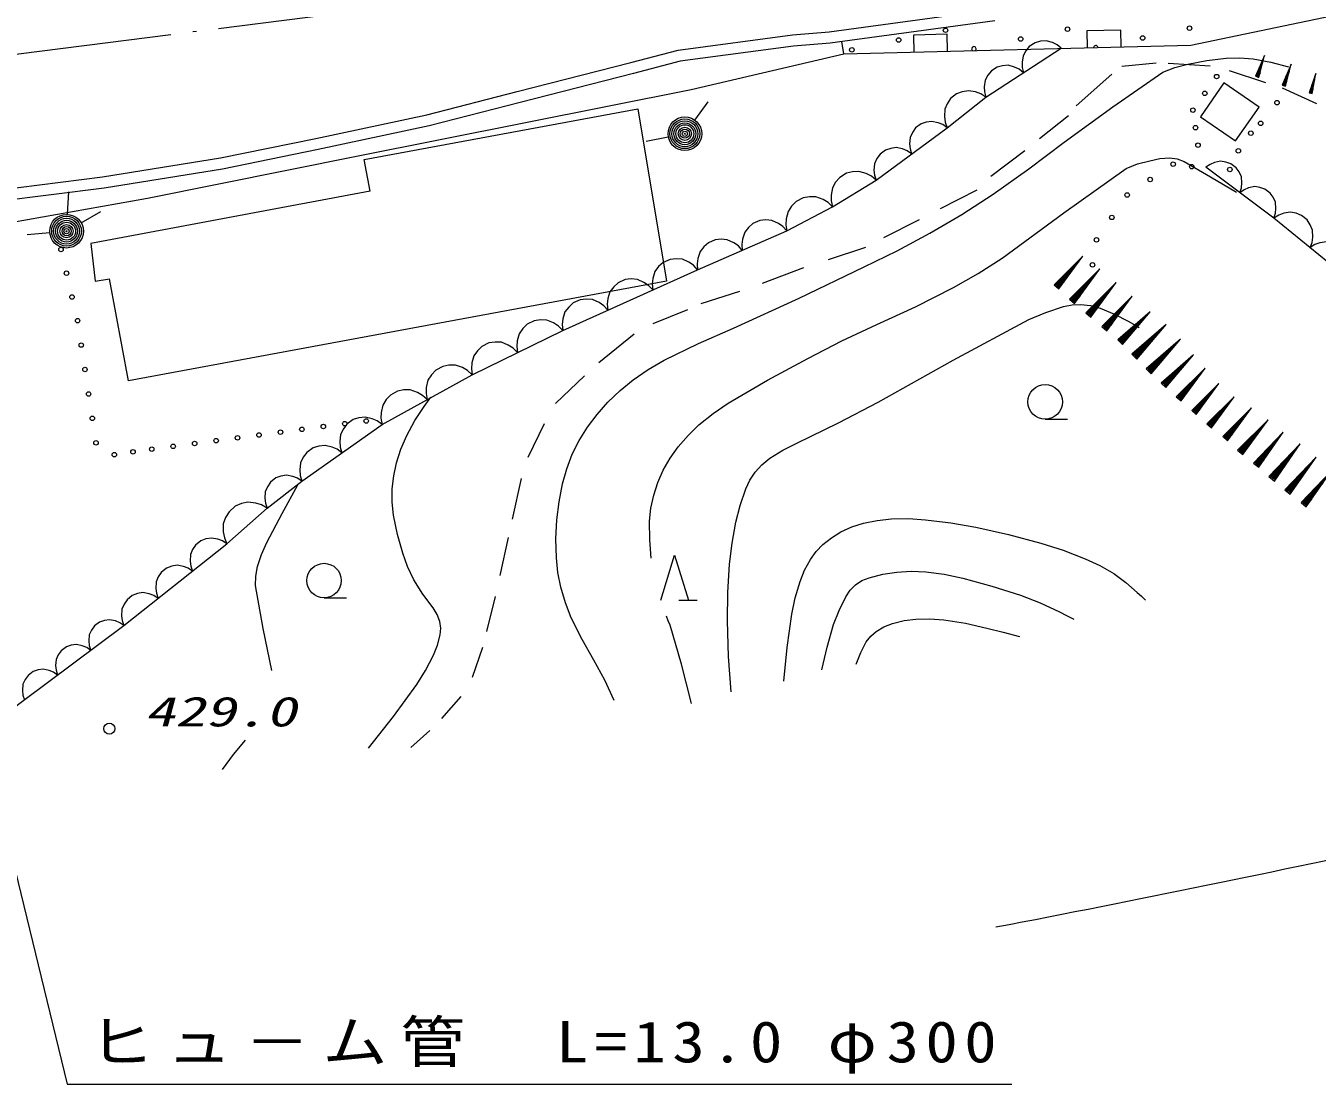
# Model space of a CAD drawing. Units: millimetres, scale not verified. Extents: x -25524 to 614476, y -203743 to 156257.
# Drawn here: x 425821 to 483074, y 17090 to 64012 of the extents above; entities that cross this region are included whole.
import ezdxf
from ezdxf.enums import TextEntityAlignment as Align

# ---------------------------------------------------------------- set-up
doc = ezdxf.new("R2010")
doc.units = ezdxf.units.MM
doc.header["$LTSCALE"] = 1000
doc.linetypes.add('USER1', pattern=[10, 7.868852, -0.983607, 0.163934, -0.983607])
for name, color, linetype, lineweight in [('S-BGD', 1, 'Continuous', 13), ('S-BGD-HTXT', 6, 'Continuous', 13), ('S-BMK', 3, 'USER1', 13)]:
    doc.layers.add(name, color=color, linetype=linetype, lineweight=lineweight)
doc.styles.add('ＭＳ ゴシック', font='')
doc.styles.get('ＭＳ ゴシック').set_extended_font_data('MS Gothic')

# ---------------------------------------------------------------- blocks, each defined once
blk = doc.blocks.new('BUHIN248')
at = {"layer": 'S-BGD'}
blk.add_circle((0, 0), 99.5, dxfattribs=at)
blk = doc.blocks.new('BUHIN253')
at = {"layer": 'S-BGD'}
blk.add_circle((0, 0), 99.5, dxfattribs=at)
blk = doc.blocks.new('BUHIN255')
at = {"layer": 'S-BGD'}
blk.add_circle((0, 0), 99.5, dxfattribs=at)
blk = doc.blocks.new('BUHIN261')
at = {"layer": 'S-BGD'}
blk.add_circle((0, 0), 99.5, dxfattribs=at)
blk = doc.blocks.new('BUHIN601')
at = {"layer": 'S-BGD'}
for p, q in [((-581, -709), (485, 592)), ((181, 281), (-610, -685)), ((240, 233), (-552, -733)), ((-431, -353), (-666, -640)), ((-632, -667), (-124, -46)), ((-522, -757), (-13, -136)), ((-258, -495), (-493, -781))]:
    blk.add_line(p, q, dxfattribs=at)
blk.add_lwpolyline([(-488, -828), (602, 735), (-716, -642)], close=True, dxfattribs=at)
blk = doc.blocks.new('BUHIN602')
at = {"layer": 'S-BGD'}
for p, q in [((-612, -746), (510, 623)), ((191, 296), (-643, -721)), ((253, 245), (-581, -772)), ((-453, -372), (-701, -674)), ((-666, -702), (-130, -48)), ((-550, -797), (-14, -144)), ((-272, -521), (-519, -822))]:
    blk.add_line(p, q, dxfattribs=at)
blk.add_lwpolyline([(-514, -872), (634, 774), (-754, -675)], close=True, dxfattribs=at)
blk = doc.blocks.new('BUHIN604')
at = {"layer": 'S-BGD'}
for p, q in [((178, 262), (-594, -635)), ((-566, -658), (472, 549)), ((233, 215), (-539, -682)), ((-416, -325), (-645, -591)), ((-614, -617), (-118, -41)), ((-512, -705), (-16, -129)), ((-256, -463), (-484, -729))]:
    blk.add_line(p, q, dxfattribs=at)
blk.add_lwpolyline([(-481, -773), (587, 682), (-693, -591)], close=True, dxfattribs=at)
blk = doc.blocks.new('BUHIN605')
at = {"layer": 'S-BGD'}
for p, q in [((168, 248), (-561, -600)), ((-535, -622), (446, 519)), ((220, 203), (-509, -644)), ((-393, -307), (-609, -558)), ((-580, -583), (-112, -39)), ((-483, -666), (-15, -122)), ((-241, -437), (-458, -688))]:
    blk.add_line(p, q, dxfattribs=at)
blk.add_lwpolyline([(-454, -730), (554, 644), (-654, -559)], close=True, dxfattribs=at)
blk = doc.blocks.new('BUHIN606')
at = {"layer": 'S-BGD'}
for p, q in [((206, 264), (-670, -627)), ((-642, -654), (536, 546)), ((260, 211), (-615, -681)), ((-461, -313), (-720, -577)), ((-690, -607), (-127, -35)), ((-588, -707), (-26, -135)), ((-301, -470), (-561, -734))]:
    blk.add_line(p, q, dxfattribs=at)
blk.add_lwpolyline([(-561, -781), (666, 678), (-771, -575)], close=True, dxfattribs=at)
blk = doc.blocks.new('BUHIN607')
at = {"layer": 'S-BGD'}
for p, q in [((-676, -688), (564, 574)), ((217, 278), (-705, -660)), ((274, 222), (-648, -716)), ((-485, -330), (-758, -608)), ((-726, -639), (-134, -37)), ((-619, -744), (-27, -142)), ((-317, -494), (-591, -773))]:
    blk.add_line(p, q, dxfattribs=at)
blk.add_lwpolyline([(-590, -822), (701, 713), (-811, -605)], close=True, dxfattribs=at)
blk = doc.blocks.new('BUHIN608')
at = {"layer": 'S-BGD'}
for p, q in [((-596, -696), (497, 581)), ((187, 277), (-625, -672)), ((245, 228), (-567, -721)), ((-438, -344), (-679, -625)), ((-647, -653), (-125, -43)), ((-538, -746), (-16, -136)), ((-269, -489), (-510, -771))]:
    blk.add_line(p, q, dxfattribs=at)
blk.add_lwpolyline([(-506, -817), (618, 722), (-730, -626)], close=True, dxfattribs=at)
blk = doc.blocks.new('BUHIN618')
at = {"layer": 'S-BGD'}
for p, q in [((22, 157), (-125, -416)), ((-108, -421), (90, 351)), ((56, 148), (-90, -425)), ((-114, -238), (-158, -408)), ((-138, -413), (-44, -45)), ((-73, -430), (22, -61)), ((-12, -264), (-55, -434))]:
    blk.add_line(p, q, dxfattribs=at)
blk.add_lwpolyline([(-44, -453), (111, 436), (-179, -419)], close=True, dxfattribs=at)
blk = doc.blocks.new('BUHIN619')
at = {"layer": 'S-BGD'}
for p, q in [((37, 172), (-173, -451)), ((-154, -457), (129, 381)), ((75, 159), (-135, -464)), ((-146, -254), (-209, -439)), ((-187, -446), (-52, -46)), ((-116, -470), (19, -70)), ((-35, -292), (-97, -476))]:
    blk.add_line(p, q, dxfattribs=at)
blk.add_lwpolyline([(-86, -499), (160, 474), (-233, -449)], close=True, dxfattribs=at)
blk = doc.blocks.new('BUHIN773')
at = {"layer": 'S-BGD'}
blk.add_lwpolyline([(736, 548), (555, 676), (359, 754), (95, 809), (-132, 777), (-346, 703), (-574, 533), (-706, 349), (-802, 140), (-825, -128), (-803, -335), (-736, -548)], dxfattribs=at)
blk = doc.blocks.new('BUHIN774')
at = {"layer": 'S-BGD'}
blk.add_lwpolyline([(760, 605), (564, 735), (355, 810), (73, 859), (-167, 818), (-391, 732), (-626, 545), (-759, 345), (-854, 121), (-869, -164), (-839, -382), (-760, -605)], dxfattribs=at)
blk = doc.blocks.new('BUHIN777')
at = {"layer": 'S-BGD'}
blk.add_lwpolyline([(888, 628), (677, 785), (448, 883), (137, 956), (-134, 924), (-390, 843), (-665, 648), (-827, 434), (-947, 190), (-982, -128), (-961, -373), (-888, -628)], dxfattribs=at)
blk = doc.blocks.new('BUHIN778')
at = {"layer": 'S-BGD'}
blk.add_lwpolyline([(999, 551), (798, 739), (570, 868), (254, 981), (-32, 979), (-308, 925), (-618, 754), (-811, 550), (-965, 309), (-1039, -19), (-1046, -277), (-999, -551)], dxfattribs=at)
blk = doc.blocks.new('BUHIN779')
at = {"layer": 'S-BGD'}
blk.add_lwpolyline([(1004, 492), (815, 686), (599, 822), (295, 947), (15, 960), (-258, 919), (-569, 767), (-768, 576), (-929, 347), (-1017, 31), (-1037, -222), (-1004, -492)], dxfattribs=at)
blk = doc.blocks.new('BUHIN780')
at = {"layer": 'S-BGD'}
blk.add_lwpolyline([(997, 448), (819, 644), (612, 785), (319, 917), (46, 938), (-222, 907), (-531, 768), (-732, 588), (-897, 370), (-993, 63), (-1020, -183), (-997, -448)], dxfattribs=at)
blk = doc.blocks.new('BUHIN781')
at = {"layer": 'S-BGD'}
blk.add_lwpolyline([(989, 430), (816, 625), (613, 766), (326, 900), (57, 924), (-208, 897), (-514, 764), (-714, 589), (-880, 376), (-979, 74), (-1009, -168), (-989, -430)], dxfattribs=at)
blk = doc.blocks.new('BUHIN784')
at = {"layer": 'S-BGD'}
blk.add_lwpolyline([(788, 582), (595, 720), (387, 804), (105, 863), (-138, 830), (-367, 752), (-611, 572), (-753, 376), (-856, 153), (-882, -134), (-859, -354), (-788, -582)], dxfattribs=at)
blk = doc.blocks.new('BUHIN786')
at = {"layer": 'S-BGD'}
blk.add_lwpolyline([(838, 542), (651, 694), (444, 793), (162, 871), (-88, 853), (-325, 788), (-585, 620), (-741, 430), (-861, 210), (-905, -80), (-896, -306), (-838, -542)], dxfattribs=at)
blk = doc.blocks.new('BUHIN791')
at = {"layer": 'S-BGD'}
blk.add_lwpolyline([(801, -655), (891, -422), (923, -187), (911, 117), (813, 357), (674, 571), (426, 774), (189, 868), (-66, 916), (-366, 868), (-586, 787), (-801, 655)], dxfattribs=at)
blk = doc.blocks.new('BUHIN792')
at = {"layer": 'S-BGD'}
blk.add_lwpolyline([(754, -562), (827, -347), (846, -132), (823, 143), (724, 358), (589, 546), (356, 721), (136, 796), (-97, 830), (-368, 773), (-565, 691), (-754, 562)], dxfattribs=at)
blk = doc.blocks.new('BUHIN795')
at = {"layer": 'S-BGD'}
for radius in [746, 660, 574, 484, 398, 292, 202, 116, 22.5]:
    blk.add_circle((0, 0), radius, dxfattribs=at)
blk = doc.blocks.new('BUHIN801')
at = {"layer": 'S-BGD'}
blk.add_line((0, -765), (995, -765), dxfattribs=at)
blk.add_circle((0, 0), 765, dxfattribs=at)
blk = doc.blocks.new('BUHIN803')
at = {"layer": 'S-BGD'}
blk.add_circle((0, 0), 249, dxfattribs=at)
blk = doc.blocks.new('BUHIN838')
at = {"layer": 'S-BGD'}
blk.add_lwpolyline([(750, 19), (731, 768), (-768, 731), (-750, -19)], dxfattribs=at)
blk = doc.blocks.new('BUHIN839')
at = {"layer": 'S-BGD'}
blk.add_line((195, -995), (995, -995), dxfattribs=at)
blk.add_lwpolyline([(-610, -995), (0, 1000), (610, -995)], dxfattribs=at)

msp = doc.modelspace()

# ---------------------------------------------------------------- linework, layer by layer
at = {"layer": 'S-BGD'}
for p, q in [((477479, 63154), (496991, 67225)), ((461435, 63741), (468720, 64735)), ((468787, 64240), (461476, 63242)), ((454743, 62938), (459810, 63607)), ((459810, 63607), (461435, 63741)), ((459863, 63110), (454839, 62446)), ((461476, 63242), (459863, 63110)), ((462095, 62774), (462002, 63314)), ((462095, 62774), (477479, 63154)), ((468378, 60849), (471731, 63017)), ((452639, 62383), (454743, 62938)), ((454839, 62446), (452763, 61899)), ((455326, 61187), (462095, 62774)), ((447611, 61100), (452639, 62383)), ((452763, 61899), (447735, 60616)), ((473970, 61868), (472390, 60466)), ((475929, 62358), (474416, 62202)), ((478333, 62224), (476463, 62335)), ((480796, 61490), (479194, 62024)), ((478937, 61483), (477902, 59980)), ((480495, 60410), (478937, 61483)), ((440558, 58247), (455326, 61187)), ((443595, 60068), (447611, 61100)), ((466669, 59494), (468378, 60849)), ((483066, 60555), (481530, 61245)), ((440820, 58081), (452958, 60334)), ((447735, 60616), (443710, 59581)), ((452958, 60334), (454219, 52695)), ((455483, 59833), (456073, 60640)), ((479460, 58907), (480495, 60410)), ((438682, 59016), (443595, 60068)), ((443710, 59581), (438781, 58526)), ((472056, 60021), (470766, 58997)), ((477902, 59980), (479460, 58907)), ((434456, 58156), (438682, 59016)), ((454305, 59078), (453325, 58880)), ((463517, 57165), (466669, 59494)), ((438781, 58526), (434545, 57664)), ((470120, 58463), (468607, 57328)), ((429217, 57314), (434456, 58156)), ((431219, 56374), (440558, 58247)), ((441081, 56677), (440820, 58081)), ((424532, 56722), (429217, 57314)), ((434545, 57664), (429288, 56819)), ((481155, 55490), (478138, 57739)), ((429288, 56819), (424587, 56225)), ((461590, 55981), (463517, 57165)), ((467984, 56727), (466359, 55904)), ((415970, 53655), (431219, 56374)), ((427668, 55657), (427723, 56655)), ((441081, 56677), (428697, 54359)), ((428277, 55281), (429145, 55778)), ((459563, 54917), (461590, 55981)), ((465426, 55418), (463840, 54607)), ((484358, 52869), (481155, 55490)), ((426880, 54838), (425884, 54744)), ((455607, 53199), (459563, 54917)), ((428697, 54359), (428897, 52692)), ((463047, 54184), (461391, 53638)), ((460298, 53286), (458466, 52581)), ((472283, 53383), (471513, 52484)), ((471541, 52461), (472576, 53671)), ((472337, 53336), (471568, 52437)), ((428897, 52692), (429535, 52796)), ((430375, 48269), (429535, 52796)), ((454219, 52695), (430375, 48269)), ((449625, 50509), (455607, 53199)), ((471690, 52795), (471462, 52528)), ((471493, 52502), (471987, 53080)), ((471595, 52414), (472090, 52992)), ((457461, 52229), (455752, 51682)), ((471851, 52657), (471623, 52391)), ((455150, 51418), (453617, 50801)), ((445610, 48541), (449625, 50509)), ((452788, 50343), (451220, 49074)), ((441613, 46338), (445610, 48541)), ((450586, 48488), (449299, 47272)), ((479682, 45127), (480778, 46402)), ((438061, 43827), (441613, 46338)), ((448806, 46373), (448084, 44876)), ((480467, 46099), (479653, 45152)), ((480525, 46050), (479711, 45102)), ((479840, 45479), (479599, 45199)), ((479631, 45171), (480155, 45779)), ((479739, 45078), (480263, 45686)), ((480010, 45334), (479768, 45053)), ((436526, 42627), (438061, 43827)), ((447784, 43942), (447379, 42144)), ((434734, 41050), (436526, 42627)), ((447211, 41334), (446841, 39642)), ((430173, 37419), (434734, 41050)), ((446630, 38708), (446242, 37158)), ((424287, 33036), (430173, 37419)), ((446066, 36453), (445608, 35114)), ((445114, 34285), (444251, 33299)), ((443740, 32770), (442894, 32012))]:
    msp.add_line(p, q, dxfattribs=at)
for points in [[(451906, 34094), (451485, 34999), (451007, 35883), (450480, 36810), (450006, 37766), (449744, 38436), (449539, 39124), (449413, 39768), (449344, 40431), (449326, 41263), (449369, 42111), (449463, 42913), (449617, 43712), (449804, 44377), (450048, 45022), (450355, 45630), (450719, 46217), (451145, 46787), (451624, 47328), (452166, 47848), (452746, 48321), (453415, 48776), (454125, 49184), (455645, 49924), (457200, 50613), (460104, 51938), (462996, 53323), (464457, 54042), (465897, 54817), (467316, 55653), (468705, 56542), (470293, 57668), (471853, 58848), (474020, 60423), (476233, 61956), (476768, 62164), (477337, 62319), (478179, 62477), (479038, 62578), (479635, 62594), (480238, 62550), (481021, 62399), (481808, 62187)], [(468378, 60849), (468158, 60995), (467924, 61081), (467608, 61136), (467339, 61090), (467087, 60995), (466822, 60785), (466672, 60561), (466565, 60310), (466548, 59989), (466582, 59745), (466669, 59494)], [(453550, 40411), (453483, 41229), (453476, 42056), (453538, 42632), (453661, 43202), (453845, 43767), (454085, 44310), (454389, 44843), (454750, 45352), (455182, 45855), (455665, 46323), (456291, 46824), (456958, 47281), (458707, 48296), (460492, 49263), (462005, 50043), (463552, 50772), (465262, 51561), (466949, 52407), (468041, 53029), (469112, 53708), (471837, 55721), (474605, 57691), (475112, 57888), (475655, 58034), (476103, 58126), (476548, 58156), (476864, 58110), (477179, 58002), (478348, 57316), (479491, 56641)], [(463517, 57165), (463309, 57343), (463078, 57459), (462760, 57556), (462477, 57541), (462206, 57474), (461907, 57291), (461725, 57079), (461584, 56834), (461527, 56506), (461531, 56250), (461590, 55981)], [(461590, 55981), (461392, 56174), (461167, 56308), (460852, 56427), (460565, 56432), (460287, 56383), (459973, 56218), (459774, 56017), (459615, 55778), (459534, 55452), (459522, 55193), (459563, 54917)], [(457090, 34487), (456979, 36048), (456928, 37626), (456947, 38885), (457026, 40140), (457133, 41073), (457300, 42004), (457491, 42751), (457741, 43487), (457924, 43873), (458161, 44230), (458458, 44550), (458809, 44837), (459381, 45199), (459998, 45516), (461847, 46409), (463616, 47328), (466934, 49183), (470293, 50991), (471047, 51306), (471828, 51567), (472207, 51645), (472600, 51663), (473024, 51609), (473453, 51492), (474092, 51229), (474696, 50917), (474938, 50781), (475187, 50638)], [(441018, 31991), (442118, 33388), (443163, 34811), (443545, 35431), (443892, 36110), (444072, 36551), (444193, 37009), (444218, 37312), (444182, 37603), (444065, 37912), (443888, 38208), (443425, 38818), (443017, 39455), (442748, 40034), (442536, 40634), (442301, 41464), (442125, 42310), (442064, 42897), (442065, 43487), (442130, 44064), (442254, 44634), (442454, 45249), (442711, 45844), (443073, 46507), (443482, 47131), (443630, 47342), (443779, 47553)], [(438061, 43827), (437866, 43958), (437657, 44036), (437375, 44088), (437134, 44048), (436909, 43965), (436671, 43779), (436535, 43580), (436438, 43356), (436420, 43070), (436449, 42851), (436526, 42627)], [(436735, 35426), (436342, 37298), (436005, 39197), (436020, 39620), (436095, 40035), (436271, 40573), (436508, 41098), (437193, 42394), (437887, 43666)], [(436526, 42627), (436277, 42774), (436016, 42854), (435668, 42897), (435376, 42831), (435106, 42713), (434829, 42469), (434677, 42216), (434575, 41935), (434574, 41584), (434624, 41319), (434734, 41050)], [(459435, 34963), (459577, 36446), (459780, 37931), (459932, 38656), (460146, 39377), (460348, 39879), (460605, 40353), (460855, 40699), (461159, 41015), (461535, 41315), (461954, 41573), (462445, 41795), (462955, 41960), (463571, 42084), (464205, 42150), (464952, 42164), (465711, 42117), (466828, 41978), (467940, 41779), (469384, 41458), (470823, 41076), (471813, 40761), (472791, 40386), (473442, 40082), (474065, 39724), (474595, 39337), (475097, 38895), (475279, 38723), (475460, 38549)], [(461113, 35454), (461345, 36469), (461634, 37463), (461876, 38086), (462178, 38694), (462373, 38986), (462611, 39234), (462892, 39414), (463208, 39545), (463817, 39698), (464439, 39791), (465073, 39832), (465717, 39812), (466539, 39697), (467359, 39522), (468652, 39174), (469927, 38769), (470799, 38427), (471646, 38030), (471958, 37874), (472278, 37711)], [(455334, 33969), (454888, 35711), (454383, 37442), (454305, 37636), (454222, 37839)], [(462639, 35716), (462836, 36226), (463085, 36703), (463282, 36953), (463525, 37163), (463860, 37359), (464240, 37510), (464758, 37641), (465280, 37711), (465902, 37727), (466521, 37681), (467475, 37524), (468426, 37307), (469150, 37125), (469871, 36939)], [(434539, 31035), (435030, 31703), (435561, 32339)]]:
    msp.add_lwpolyline(points, dxfattribs=at)
for points in [[(471626, 52346), (472691, 53804), (471414, 52528)], [(479772, 45006), (480899, 46543), (479548, 45198)]]:
    msp.add_lwpolyline(points, close=True, dxfattribs=at)
for centre in [(466598, 63816), (472006, 63861), (475338, 63473), (477415, 63906), (462445, 62949), (464522, 63383), (469930, 63428), (481290, 60606), (477565, 60276), (477678, 59497), (480568, 59688), (480134, 59254), (477792, 58718), (479577, 58470), (476687, 57882), (477513, 57768), (475668, 57197), (479205, 57644), (474650, 56513), (473969, 55518), (473289, 54522), (473113, 53414), (428116, 50940), (428930, 45527), (431404, 45246), (429745, 45001), (430575, 45123)]:
    msp.add_circle(centre, 99.5, dxfattribs=at)
for centre, start, end in [((467853, 62994), 309.3251, 233.5031), ((473261, 63040), 7.1138, 175.7144)]:
    msp.add_arc(centre, 99.5, start, end, dxfattribs=at)
at = {"layer": 'S-BGD-HTXT'}
for p, q in [((418113, 56040), (427660, 17090)), ((427660, 17090), (469535, 17090))]:
    msp.add_line(p, q, dxfattribs=at)
msp.add_arc((319946, 798831), 788948, 280.87796, 283.63881, dxfattribs=at)
at = {"layer": 'S-BMK'}
msp.add_line((414516, 61385), (483252, 70099), dxfattribs=at)

# ---------------------------------------------------------------- block references
for name, p in [('BUHIN838', (465941, 62869)), ('BUHIN838', (473633, 63059)), ('BUHIN786', (470893, 62475)), ('BUHIN619', (480576, 62227)), ('BUHIN786', (469217, 61391)), ('BUHIN261', (478617, 61762)), ('BUHIN619', (481756, 61834)), ('BUHIN618', (482898, 61466)), ('BUHIN261', (478091, 61019)), ('BUHIN795', (455040, 59227)), ('BUHIN784', (465881, 58912)), ('BUHIN784', (464305, 57748)), ('BUHIN792', (478892, 57177)), ('BUHIN792', (480401, 56052)), ('BUHIN795', (427627, 54908)), ('BUHIN791', (481956, 54835)), ('BUHIN781', (458574, 54487)), ('BUHIN781', (456596, 53628)), ('BUHIN791', (483557, 53524)), ('BUHIN255', (427380, 54094)), ('BUHIN780', (454610, 52750)), ('BUHIN255', (427625, 53043)), ('BUHIN780', (452616, 51854)), ('BUHIN608', (472823, 52516)), ('BUHIN608', (473541, 51911)), ('BUHIN255', (427870, 51992)), ('BUHIN780', (450622, 50957)), ('BUHIN608', (474259, 51306)), ('BUHIN779', (448622, 50017)), ('BUHIN606', (475003, 50659)), ('BUHIN607', (475674, 50053)), ('BUHIN253', (428278, 49858)), ('BUHIN779', (446614, 49033)), ('BUHIN607', (476307, 49408)), ('BUHIN606', (476929, 48751)), ('BUHIN253', (428441, 48775)), ('BUHIN778', (444611, 47990)), ('BUHIN604', (477520, 48153)), ('BUHIN801', (471014, 47339)), ('BUHIN605', (478164, 47517)), ('BUHIN253', (428604, 47692)), ('BUHIN778', (442612, 46889)), ('BUHIN605', (478841, 46919)), ('BUHIN604', (479577, 46390)), ('BUHIN253', (428767, 46609)), ('BUHIN777', (440725, 45710)), ('BUHIN248', (439962, 46371)), ('BUHIN248', (440913, 46495)), ('BUHIN248', (435208, 45746)), ('BUHIN248', (436159, 45871)), ('BUHIN248', (437110, 45996)), ('BUHIN248', (438061, 46121)), ('BUHIN248', (439012, 46246)), ('BUHIN601', (480971, 45269)), ('BUHIN248', (432355, 45371)), ('BUHIN248', (433306, 45496)), ('BUHIN248', (434257, 45621)), ('BUHIN777', (438949, 44454)), ('BUHIN602', (481689, 44703)), ('BUHIN602', (482392, 44117)), ('BUHIN601', (483081, 43516)), ('BUHIN774', (433974, 40445)), ('BUHIN774', (432454, 39234)), ('BUHIN801', (439044, 39417)), ('BUHIN839', (454584, 39546)), ('BUHIN774', (430933, 38024)), ('BUHIN773', (429437, 36871)), ('BUHIN773', (427966, 35775)), ('BUHIN773', (426494, 34679)), ('BUHIN803', (429523, 32852))]:
    msp.add_blockref(name, p)

# ---------------------------------------------------------------- texts
at = {"layer": 'S-BGD', "style": 'ＭＳ ゴシック', "oblique": 15, "width": 1.5}
msp.add_text('429.0', height=1320, dxfattribs=at).set_placement((431084, 32554), align=Align.BOTTOM_LEFT)
at = {"layer": 'S-BGD-HTXT', "insert": (428622, 17557), "char_height": 1833, "attachment_point": 7, "style": 'ＭＳ ゴシック'}
msp.add_mtext('\\T1.2;\\W1.15;ヒュ－ム管\u3000L=13.0\\~φ300', dxfattribs=at)

doc.saveas('drawing.dxf')
